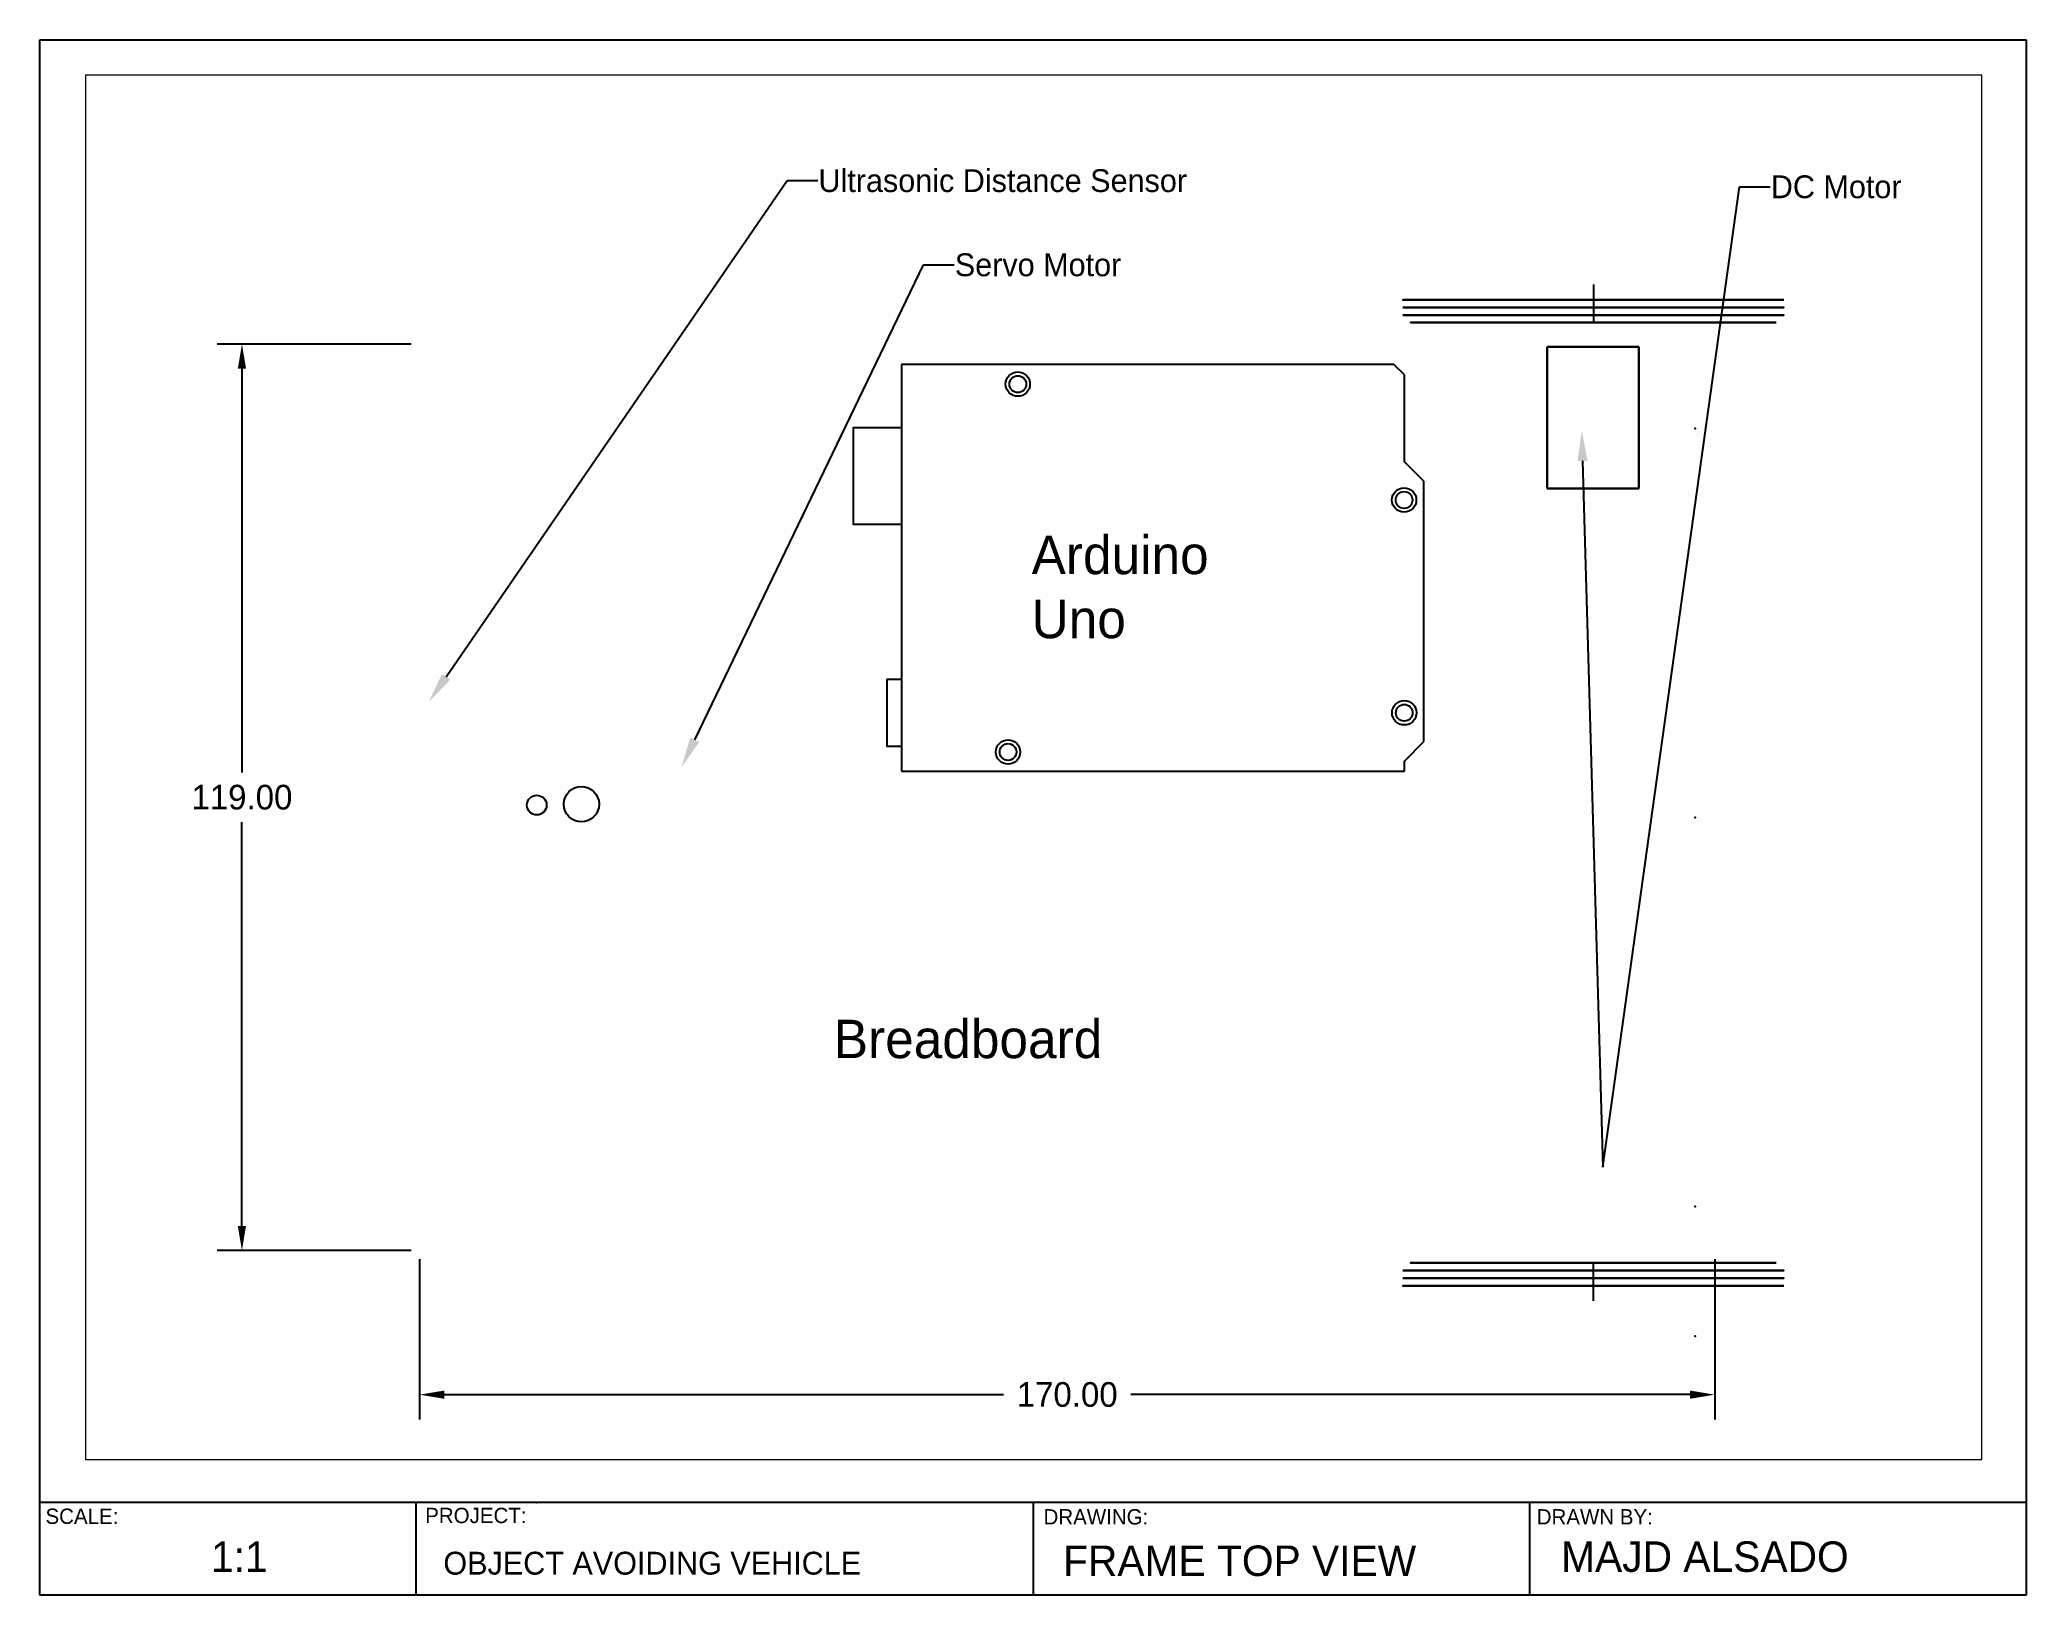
# Paper-space layout 'TOP LAYOUT' of a CAD drawing. Header units: millimetres. Extents: x 10 to 271, y 5 to 210.
# The model-space entities are those that its viewports show. They can reach past a viewport. Long polylines and large blocks are cut down to what shows.
import ezdxf
from ezdxf import colors
from ezdxf.entities.mleader import LeaderData, LeaderLine
from ezdxf.math import Vec2, Vec3

# ---------------------------------------------------------------- set-up
doc = ezdxf.new("R2010")
doc.units = ezdxf.units.MM
doc.layers.add('CONST', color=1, linetype='Continuous')
doc.layers.add('Dims', color=6, linetype='Continuous')
doc.layers.add('Viewport', color=6, linetype='Continuous', plot=False)
doc.dimstyles.get("Standard").update_dxf_attribs({"dimscale": 18, "dimtxt": 0.18, "dimasz": 0.18, "dimexe": 0.18, "dimexo": 0.0625, "dimgap": 0.09, "dimtad": 0, "dimtih": 1, "dimtoh": 1, "dimzin": 0, "dimdsep": 46, "dimtxsty": 'Standard', "dimcen": 0.09, "dimadec": 0, "dimazin": 0, "dimtfac": 1, "dimtofl": 0, "dimtmove": 0, "dimatfit": 3, "dimfxl": 1, "dimtolj": 1, "dimtzin": 0, "dimarcsym": 0})

# ---------------------------------------------------------------- blocks, each defined once
blk = doc.blocks.new('*D9')
at = {"layer": 'Defpoints', "color": 0, "transparency": 16777216}
for p in [(59.86, 50.71), (229.86, 50.71), (229.86, 31.8)]:
    blk.add_point(p, dxfattribs=at)
at = {"layer": 'Dims', "color": 0, "lineweight": -2, "transparency": 16777216}
for p, q in [((59.86, 49.58), (59.86, 28.56)), ((229.86, 49.58), (229.86, 28.56)), ((63.1, 31.8), (136.49, 31.8)), ((226.62, 31.8), (153.23, 31.8))]:
    blk.add_line(p, q, dxfattribs=at)
at = {"layer": 'Dims', "color": 0, "transparency": 16777216}
for points in [[(63.1, 32.34), (63.1, 31.26), (59.86, 31.8)], [(226.62, 32.34), (226.62, 31.26), (229.86, 31.8)]]:
    blk.add_solid(points, dxfattribs=at)
at = {"layer": 'Dims', "color": 0, "transparency": 16777216, "insert": (144.86, 31.8), "char_height": 3.24, "attachment_point": 5}
blk.add_mtext('\\A1;170.00', dxfattribs=at)
blk = doc.blocks.new('*D10')
at = {"layer": 'Defpoints', "color": 0, "transparency": 16777216}
for p in [(59.86, 169.71), (36.53, 50.71), (59.86, 50.71)]:
    blk.add_point(p, dxfattribs=at)
at = {"layer": 'Dims', "color": 0, "lineweight": -2, "transparency": 16777216}
for p, q in [((58.73, 169.71), (33.29, 169.71)), ((36.53, 166.47), (36.53, 113.45)), ((36.53, 53.95), (36.53, 106.97)), ((58.73, 50.71), (33.29, 50.71))]:
    blk.add_line(p, q, dxfattribs=at)
at = {"layer": 'Dims', "color": 0, "transparency": 16777216}
for points in [[(35.99, 166.47), (37.07, 166.47), (36.53, 169.71)], [(35.99, 53.95), (37.07, 53.95), (36.53, 50.71)]]:
    blk.add_solid(points, dxfattribs=at)
at = {"layer": 'Dims', "color": 0, "transparency": 16777216, "insert": (36.53, 110.21), "char_height": 3.24, "attachment_point": 5}
blk.add_mtext('\\A1;119.00', dxfattribs=at)
blk = doc.blocks.new('Wheel Design 2')
blk.add_line((0, 0, 5), (-25, 0))
at = {"extrusion": (0, 0, -1)}
for centre in [(0, 0, -2), (0, 0, -1)]:
    blk.add_circle(centre, 25, dxfattribs=at)
for centre, radius in [((0, 0, 3), 25), ((0, 0), 24)]:
    blk.add_circle(centre, radius)

msp = doc.modelspace()

# ---------------------------------------------------------------- linework, layer by layer
for p, q in [((110.03, 259.98, 3.05), (110.03, 271.98, 3.05)), ((110.03, 271.98, 15.05), (110.03, 259.98, 15.05)), ((110.03, 271.98, 3.05), (110.03, 271.98, 15.05)), ((110.03, 271.98, 3.05), (128.63, 271.98, 3.05)), ((128.63, 271.98, 15.05), (110.03, 271.98, 15.05)), ((128.63, 271.98, 3.05), (128.63, 271.98, 15.05)), ((128.63, 271.98, 3.05), (128.63, 259.98, 3.05)), ((128.63, 259.98, 15.05), (128.63, 271.98, 15.05)), ((110.03, 259.98, 3.05), (110.03, 259.98, 15.05)), ((128.63, 259.98, 3.05), (110.03, 259.98, 3.05)), ((110.03, 259.98, 15.05), (128.63, 259.98, 15.05)), ((128.63, 259.98, 3.05), (128.63, 259.98, 15.05))]:
    msp.add_line(p, q)
for centre, radius in [((68.48, 404.63, -1.1), 1.29), ((68.6, 398.76, -4.73), 2.31)]:
    msp.add_circle(centre, radius)
at = {"layer": 'CONST'}
for p, q in [((72.92, 356.76, 3.06), (72.92, 290.73, 3.06)), ((126.31, 356.76, 3.06), (72.92, 356.76, 3.06)), ((126.31, 292.1, 3.06), (126.31, 356.76, 3.06)), ((124.96, 290.7, 3.06), (126.31, 292.1, 3.06)), ((72.92, 290.73, 3.06), (74.26, 290.73, 3.06)), ((74.26, 290.73, 3.06), (76.85, 288.2, 3.06)), ((111, 288.2, 3.06), (113.53, 290.7, 3.06)), ((113.53, 290.7, 3.06), (124.96, 290.7, 3.06)), ((76.85, 288.2, 3.06), (111, 288.2, 3.06))]:
    msp.add_line(p, q, dxfattribs=at)
at = {"layer": 'CONST', "elevation": 3.06}
for points in [[(118.02, 356.76), (118.02, 363.09), (105.36, 363.09), (105.36, 356.76)], [(76.16, 356.76), (76.16, 358.64), (85.03, 358.64), (85.03, 356.76)]]:
    msp.add_lwpolyline(points, dxfattribs=at)
at = {"layer": 'CONST'}
for centre, radius in [((75.45, 342.76, 3.06), 1.6), ((75.45, 342.76, 3.06), 1.1), ((123.74, 341.48, 3.06), 1.6), ((123.74, 341.48, 3.06), 1.1), ((80.6, 290.75, 3.06), 1.6), ((108.53, 290.77, 3.06), 1.6), ((80.6, 290.75, 3.06), 1.1), ((108.53, 290.77, 3.06), 1.1)]:
    msp.add_circle(centre, radius, dxfattribs=at)

# ---------------------------------------------------------------- block references
at = {"extrusion": (-1, 0, 6.12323e-17), "rotation": 90}
msp.add_blockref('Wheel Design 2', (-265.93, 8.94, -8.39), dxfattribs=at)
at = {"extrusion": (1, 0, -3.82857e-16), "xscale": -1, "rotation": 270}
msp.add_blockref('Wheel Design 2', (265.93, 8.43, 131.81), dxfattribs=at)

psp = doc.layouts.new('TOP LAYOUT')

# ---------------------------------------------------------------- linework, layer by layer
for p, q in [((9.9882, 209.6576), (270.7555, 209.6576)), ((9.9882, 5.4654), (9.9882, 209.6576)), ((270.7555, 209.6576), (270.7555, 5.4654)), ((270.7555, 17.6537), (9.9882, 17.6537)), ((59.341, 17.6537), (59.341, 5.4654)), ((140.3719, 17.6537), (140.3719, 5.4654)), ((205.5637, 17.6537), (205.5637, 5.4654)), ((270.7555, 5.4654), (9.9882, 5.4654))]:
    psp.add_line(p, q)
for p in [(227.2943, 158.6095), (227.2943, 107.5615), (227.2943, 56.5134), (227.2943, 39.4974), (75.1801, 17.6537), (140.3719, 17.6537), (205.5637, 17.6537)]:
    psp.add_point(p)

# ---------------------------------------------------------------- texts
for s, height, p in [('SCALE:', 2.01184, (10.7434, 14.8331)), ('PROJECT:', 2.01184, (60.588, 14.9342)), ('DRAWING:', 2.01184, (141.7584, 14.7566)), ('DRAWN BY:', 2.01184, (206.4945, 14.7566)), ('1:1', 4, (32.4625, 8.5368)), ('OBJECT AVOIDING VEHICLE', 3, (62.9728, 8.1768)), ('FRAME TOP VIEW', 4, (144.315, 7.9968)), ('MAJD ALSADO', 4, (209.6973, 8.5368))]:
    psp.add_text(s, height=height).set_placement(p)
at = {"char_height": 5.0431, "attachment_point": 1}
for s, width, insert in [('Arduino\\PUno', 36.390326, (140.1906, 144.5489)), ('Breadboard', 41.33941, (114.223, 81.0133))]:
    psp.add_mtext_dynamic_manual_height_columns(s, width=width, gutter_width=25.2155, heights=[0], dxfattribs=dict(at, insert=insert))

# ---------------------------------------------------------------- dimensions: what is measured, and where the dimension line sits
at = {"layer": 'Dims'}
dim = psp.add_linear_dim(base=(36.5326, 50.7085), p1=(59.8569, 169.7085), p2=(59.8569, 50.7085), angle=270, dimstyle='Standard', override={"dimlfac": -1}, dxfattribs=at)
dim.commit()
dim.dimension.update_dxf_attribs({"geometry": '*D10', "text_midpoint": (36.5326, 110.2085)})
dim = psp.add_linear_dim(base=(229.8569, 31.8), p1=(59.8569, 50.7085), p2=(229.8569, 50.7085), dimstyle='Standard', override={"dimlfac": -1}, dxfattribs=at)
dim.commit()
dim.dimension.update_dxf_attribs({"geometry": '*D9', "text_midpoint": (144.8569, 31.8)})

# ---------------------------------------------------------------- leaders
ml = psp.add_multileader_mtext('Standard')
ml.set_content('Ultrasonic Distance Sensor', color=256)
ml.set_leader_properties()
ml.build(insert=Vec2(0, 0))
ml.multileader.update_dxf_attribs({"text_right_attachment_type": 6, "dogleg_length": 4})
ctx = ml.context
ctx.base_point, ctx.char_height, ctx.landing_gap_size, ctx.plane_origin = Vec3(112.1159, 191.1647), 3, 0.09, Vec3(126.3534, 122.7216)
ctx.right_attachment = 6
notes = []
notes.append((ctx, [(0, (1, 1, 0), (108.1159, 191.1647), (1, 0), 4, [(0, [(61.0574, 122.7216)], 0, [])])]))
ctx.mtext.insert, ctx.mtext.flow_direction = Vec3(112.2059, 192.6647), 5
ml = psp.add_multileader_mtext('Standard')
ml.set_content('DC Motor', color=256)
ml.set_leader_properties()
ml.build(insert=Vec2(0, 0))
ml.multileader.update_dxf_attribs({"text_right_attachment_type": 6, "dogleg_length": 4})
ctx = ml.context
ctx.base_point, ctx.char_height, ctx.landing_gap_size, ctx.plane_origin = Vec3(237.1334, 190.3553), 3, 0.09, Vec3(193.3305, 178.8422)
ctx.right_attachment = 6
notes.append((ctx, [(0, (1, 1, 0), (233.1334, 190.3553), (1, 0), 4, [(1, [(212.4014, 158.361), (215.1656, 61.6763)], 0, [])])]))
ctx.mtext.insert, ctx.mtext.flow_direction = Vec3(237.2234, 191.8553), 5
ml = psp.add_multileader_mtext('Standard')
ml.set_content('Servo Motor', color=256)
ml.set_leader_properties()
ml.build(insert=Vec2(0, 0))
ml.multileader.update_dxf_attribs({"text_right_attachment_type": 6, "dogleg_length": 4})
ctx = ml.context
ctx.base_point, ctx.char_height, ctx.landing_gap_size, ctx.plane_origin = Vec3(130.0179, 180.115), 3, 0.09, Vec3(148.4614, 114.1536)
ctx.right_attachment = 6
notes.append((ctx, [(0, (1, 1, 0), (126.0179, 180.115), (1, 0), 4, [(0, [(94.2287, 114.1536)], 0, [])])]))
ctx.mtext.insert, ctx.mtext.flow_direction = Vec3(130.1079, 181.615), 5
for ctx, leaders in notes:
    for number, flags, end, landing, length, lines in leaders:
        leader = LeaderData()
        leader.index, (leader.has_last_leader_line, leader.has_dogleg_vector, leader.attachment_direction) = number, flags
        leader.last_leader_point, leader.dogleg_vector, leader.dogleg_length = Vec3(end), Vec3(landing), length
        for number, points, colour, breaks in lines:
            line = LeaderLine()
            line.index, line.vertices, line.color, line.breaks = number, Vec3.list(points), colors.encode_raw_color(colour), breaks
            leader.lines.append(line)
        ctx.leaders.append(leader)

# ---------------------------------------------------------------- viewports
at = {"layer": 'Viewport', "view_target_point": (68, 116), "view_twist_angle": 90}
psp.add_viewport(center=(140.4614, 114.1536), size=(248.9561, 181.696701), view_center_point=(-223.3955, 5.4451), view_height=181.696701, dxfattribs=at)

doc.saveas('drawing.dxf')
